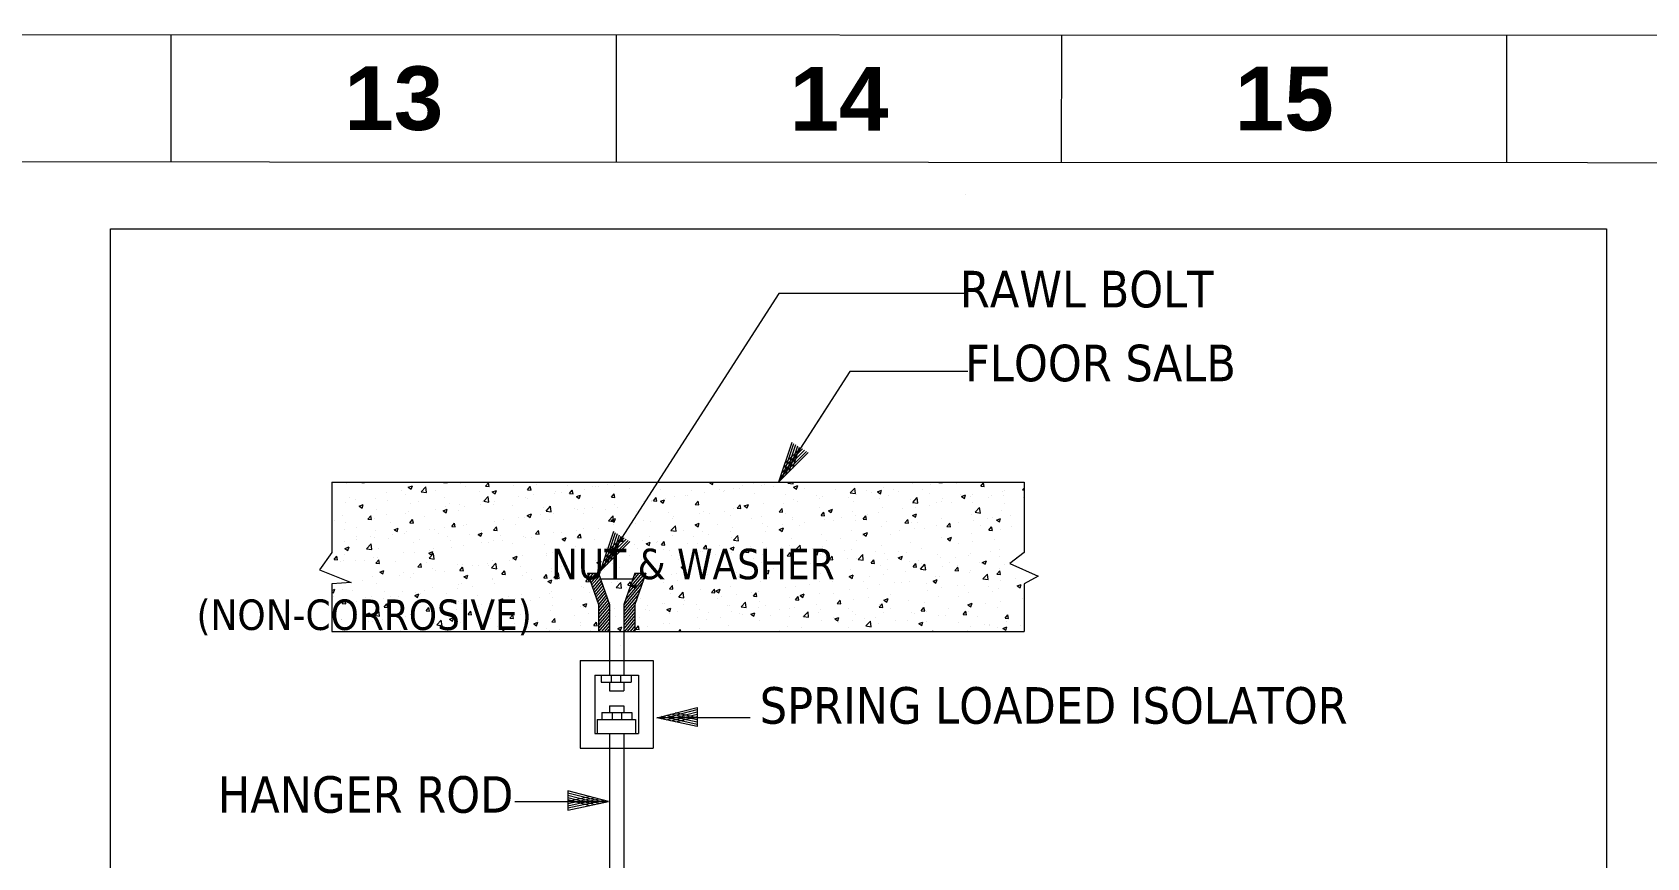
# Model space of a CAD drawing. Header units: inches. Extents: x -98933 to 1585249, y -3352739 to 192771.
# Drawn here: x -798 to -307.6, y 50333.6 to 50584.3 of the extents above; entities that cross this region are included whole.
import ezdxf
from ezdxf.enums import TextEntityAlignment as Align

# ---------------------------------------------------------------- set-up
doc = ezdxf.new("R2010")
doc.units = ezdxf.units.IN
doc.header["$MEASUREMENT"] = 0
doc.layers.get('0').update_dxf_attribs({"lineweight": 0})
for name, color, linetype, lineweight in [('BODY', 7, 'Continuous', 5), ('DIM', 7, 'Continuous', 0), ('FF-PIPE', 14, 'Continuous', 35), ('HATCH', 252, 'Continuous', 0), ('Inline', 7, 'Continuous', 0), ('Outline', 7, 'Continuous', 0), ('Scale', 7, 'Continuous', 0), ('Scale_Text', 7, 'Continuous', 0), ('Titelblk', 7, 'Continuous', 25), ('TITLE', 7, 'Continuous', 20)]:
    doc.layers.add(name, color=color, linetype=linetype, lineweight=lineweight)
doc.styles.add('arial narrow', font='tahoma.ttf')
doc.styles.get("Standard").update_dxf_attribs({"font": 'arialbd.ttf', "height": 24})

# ---------------------------------------------------------------- blocks, each defined once
blk = doc.blocks.new('sefty')
at = {"layer": 'FF-PIPE', "color": 0, "lineweight": 0, "insert": (208153.3, -17429.4), "char_height": 22.5, "width": 0.15, "attachment_point": 1, "style": 'arial narrow'}
blk.add_mtext('\\pi-1301;{\\C5;NUT & WASHER\\P\\pi-1563;(NON-CORROSIVE)}', dxfattribs=at)
blk = doc.blocks.new('*X213')
at = {"color": 0}
for p, q in [((-8243, 8947), (-8243, 8947)), ((-8156, 8955), (-8123, 8950)), ((-8123, 8950), (-8124, 8955)), ((-7579, 8952), (-7576, 8955)), ((-7579, 8952), (-7555, 8950)), ((-7555, 8950), (-7556, 8955)), ((-7463, 8947), (-7463, 8947)), ((-7292, 8927), (-7273, 8950)), ((-7268, 8924), (-7273, 8950)), ((-7223, 8954), (-7223, 8954)), ((-7161, 8951), (-7161, 8951)), ((-5964, 8950), (-5964, 8950)), ((-5760, 8952), (-5754, 8955)), ((-5760, 8952), (-5740, 8939)), ((-5740, 8939), (-5735, 8955)), ((-5224, 8947), (-5217, 8955)), ((-5224, 8947), (-5188, 8942)), ((-5188, 8942), (-5189, 8955)), ((-4192, 8951), (-4189, 8955)), ((-4192, 8951), (-4168, 8949)), ((-4168, 8949), (-4169, 8955)), ((-4148, 8952), (-4148, 8952)), ((-3905, 8926), (-3885, 8949)), ((-3881, 8924), (-3885, 8949)), ((-8220, 8848), (-8220, 8848)), ((-8179, 8837), (-8179, 8837)), ((-8046, 8840), (-8046, 8840)), ((-7967, 8881), (-7967, 8881)), ((-7867, 8894), (-7867, 8894)), ((-7838, 8870), (-7838, 8870)), ((-7821, 8919), (-7793, 8930)), ((-7821, 8919), (-7801, 8906)), ((-7801, 8906), (-7793, 8930)), ((-7732, 8889), (-7701, 8921)), ((-7732, 8889), (-7696, 8883)), ((-7715, 8914), (-7715, 8914)), ((-7696, 8883), (-7701, 8921)), ((-7632, 8898), (-7632, 8898)), ((-7570, 8849), (-7570, 8849)), ((-7430, 8924), (-7430, 8924)), ((-7337, 8889), (-7337, 8889)), ((-7305, 8823), (-7274, 8855)), ((-7292, 8927), (-7268, 8924)), ((-7269, 8817), (-7274, 8855)), ((-7246, 8887), (-7218, 8898)), ((-7246, 8887), (-7226, 8874)), ((-7226, 8874), (-7218, 8898)), ((-7104, 8929), (-7104, 8929)), ((-7064, 8856), (-7064, 8856)), ((-7022, 8849), (-7022, 8849)), ((-7008, 8841), (-7008, 8841)), ((-7005, 8901), (-6986, 8924)), ((-7005, 8901), (-6981, 8899)), ((-6981, 8899), (-6986, 8924)), ((-6963, 8869), (-6963, 8869)), ((-6947, 8941), (-6947, 8941)), ((-6820, 8874), (-6820, 8874)), ((-6812, 8889), (-6812, 8889)), ((-6775, 8881), (-6775, 8881)), ((-6734, 8932), (-6734, 8932)), ((-6718, 8876), (-6699, 8899)), ((-6718, 8876), (-6694, 8874)), ((-6694, 8874), (-6699, 8899)), ((-6671, 8855), (-6643, 8866)), ((-6671, 8855), (-6651, 8842)), ((-6651, 8842), (-6643, 8866)), ((-6612, 8904), (-6612, 8904)), ((-6559, 8922), (-6559, 8922)), ((-6541, 8921), (-6541, 8921)), ((-6520, 8923), (-6520, 8923)), ((-6459, 8936), (-6459, 8936)), ((-6431, 8851), (-6412, 8874)), ((-6431, 8851), (-6407, 8849)), ((-6407, 8849), (-6412, 8874)), ((-6407, 8932), (-6407, 8932)), ((-6307, 8914), (-6307, 8914)), ((-6144, 8826), (-6125, 8849)), ((-6121, 8824), (-6125, 8849)), ((-6093, 8905), (-6093, 8905)), ((-6060, 8844), (-6060, 8844)), ((-6002, 8855), (-6002, 8855)), ((-5922, 8861), (-5922, 8861)), ((-5909, 8864), (-5909, 8864)), ((-5880, 8896), (-5880, 8896)), ((-5797, 8883), (-5797, 8883)), ((-5750, 8941), (-5750, 8941)), ((-5689, 8901), (-5689, 8901)), ((-5666, 8887), (-5666, 8887)), ((-5656, 8897), (-5656, 8897)), ((-5595, 8908), (-5595, 8908)), ((-5556, 8911), (-5556, 8911)), ((-5537, 8932), (-5537, 8932)), ((-5456, 8942), (-5456, 8942)), ((-5453, 8878), (-5453, 8878)), ((-5404, 8931), (-5404, 8931)), ((-5387, 8938), (-5387, 8938)), ((-5323, 8923), (-5323, 8923)), ((-5239, 8869), (-5239, 8869)), ((-5185, 8920), (-5157, 8931)), ((-5185, 8920), (-5166, 8907)), ((-5166, 8907), (-5157, 8931)), ((-5110, 8914), (-5110, 8914)), ((-5026, 8860), (-5026, 8860)), ((-5005, 8839), (-5005, 8839)), ((-4984, 8859), (-4984, 8859)), ((-4896, 8905), (-4896, 8905)), ((-4812, 8851), (-4812, 8851)), ((-4797, 8881), (-4765, 8914)), ((-4797, 8881), (-4761, 8876)), ((-4777, 8889), (-4777, 8889)), ((-4761, 8876), (-4765, 8914)), ((-4753, 8872), (-4753, 8872)), ((-4683, 8896), (-4683, 8896)), ((-4653, 8886), (-4653, 8886)), ((-4611, 8888), (-4583, 8899)), ((-4611, 8888), (-4591, 8875)), ((-4598, 8842), (-4598, 8842)), ((-4591, 8875), (-4583, 8899)), ((-4571, 8917), (-4571, 8917)), ((-4539, 8863), (-4539, 8863)), ((-4501, 8906), (-4501, 8906)), ((-4469, 8887), (-4469, 8887)), ((-4370, 8815), (-4339, 8848)), ((-4369, 8943), (-4369, 8943)), ((-4334, 8810), (-4339, 8848)), ((-4306, 8903), (-4306, 8903)), ((-4256, 8878), (-4256, 8878)), ((-4249, 8939), (-4249, 8939)), ((-4166, 8840), (-4166, 8840)), ((-4072, 8943), (-4072, 8943)), ((-4042, 8869), (-4042, 8869)), ((-4036, 8856), (-4008, 8867)), ((-4036, 8856), (-4016, 8843)), ((-4016, 8843), (-4008, 8867)), ((-3977, 8855), (-3977, 8855)), ((-3961, 8868), (-3961, 8868)), ((-3905, 8926), (-3881, 8924)), ((-3850, 8847), (-3850, 8847)), ((-3829, 8860), (-3829, 8860)), ((-3759, 8893), (-3759, 8893)), ((-3749, 8861), (-3749, 8861)), ((-3743, 8895), (-3743, 8895)), ((-3618, 8901), (-3607, 8914)), ((-3618, 8901), (-3607, 8900)), ((-3615, 8851), (-3615, 8851)), ((-8270, 8729), (-8270, 8729)), ((-8248, 8814), (-8248, 8814)), ((-8157, 8790), (-8129, 8801)), ((-8157, 8790), (-8137, 8777)), ((-8137, 8777), (-8129, 8801)), ((-8037, 8769), (-8037, 8769)), ((-7972, 8736), (-7972, 8736)), ((-7965, 8828), (-7965, 8828)), ((-7843, 8737), (-7843, 8737)), ((-7820, 8756), (-7820, 8756)), ((-7804, 8809), (-7804, 8809)), ((-7752, 8819), (-7752, 8819)), ((-7637, 8765), (-7637, 8765)), ((-7582, 8758), (-7554, 8769)), ((-7582, 8758), (-7562, 8745)), ((-7568, 8790), (-7568, 8790)), ((-7562, 8745), (-7554, 8769)), ((-7538, 8810), (-7538, 8810)), ((-7475, 8761), (-7475, 8761)), ((-7468, 8803), (-7468, 8803)), ((-7435, 8790), (-7435, 8790)), ((-7325, 8801), (-7325, 8801)), ((-7316, 8823), (-7316, 8823)), ((-7305, 8823), (-7269, 8817)), ((-7241, 8801), (-7241, 8801)), ((-7228, 8820), (-7228, 8820)), ((-7111, 8792), (-7111, 8792)), ((-7007, 8726), (-6979, 8737)), ((-7007, 8726), (-6987, 8713)), ((-6987, 8713), (-6979, 8737)), ((-6917, 8731), (-6917, 8731)), ((-6898, 8783), (-6898, 8783)), ((-6878, 8756), (-6847, 8789)), ((-6878, 8756), (-6843, 8751)), ((-6843, 8751), (-6847, 8789)), ((-6825, 8741), (-6825, 8741)), ((-6684, 8774), (-6684, 8774)), ((-6665, 8765), (-6665, 8765)), ((-6622, 8741), (-6622, 8741)), ((-6617, 8771), (-6617, 8771)), ((-6564, 8778), (-6564, 8778)), ((-6471, 8765), (-6471, 8765)), ((-6413, 8798), (-6413, 8798)), ((-6412, 8799), (-6412, 8799)), ((-6389, 8781), (-6389, 8781)), ((-6257, 8756), (-6257, 8756)), ((-6210, 8825), (-6210, 8825)), ((-6160, 8831), (-6160, 8831)), ((-6155, 8821), (-6155, 8821)), ((-6144, 8826), (-6121, 8824)), ((-6096, 8823), (-6068, 8834)), ((-6096, 8823), (-6077, 8810)), ((-6077, 8810), (-6068, 8834)), ((-6044, 8747), (-6044, 8747)), ((-5858, 8801), (-5838, 8824)), ((-5858, 8801), (-5834, 8799)), ((-5834, 8799), (-5838, 8824)), ((-5830, 8738), (-5830, 8738)), ((-5802, 8750), (-5802, 8750)), ((-5761, 8740), (-5761, 8740)), ((-5661, 8753), (-5661, 8753)), ((-5617, 8729), (-5617, 8729)), ((-5599, 8775), (-5599, 8775)), ((-5571, 8776), (-5551, 8799)), ((-5571, 8776), (-5547, 8774)), ((-5547, 8774), (-5551, 8799)), ((-5522, 8791), (-5494, 8802)), ((-5522, 8791), (-5502, 8778)), ((-5510, 8773), (-5510, 8773)), ((-5502, 8778), (-5494, 8802)), ((-5392, 8805), (-5392, 8805)), ((-5284, 8751), (-5264, 8774)), ((-5284, 8751), (-5260, 8749)), ((-5260, 8749), (-5264, 8774)), ((-5257, 8806), (-5257, 8806)), ((-5239, 8743), (-5239, 8743)), ((-5186, 8833), (-5186, 8833)), ((-5157, 8819), (-5157, 8819)), ((-5006, 8783), (-5006, 8783)), ((-4997, 8726), (-4978, 8749)), ((-4997, 8726), (-4973, 8724)), ((-4989, 8726), (-4989, 8726)), ((-4973, 8724), (-4978, 8749)), ((-4947, 8759), (-4919, 8770)), ((-4947, 8759), (-4927, 8746)), ((-4927, 8746), (-4919, 8770)), ((-4781, 8756), (-4781, 8756)), ((-4772, 8823), (-4772, 8823)), ((-4758, 8728), (-4758, 8728)), ((-4676, 8735), (-4676, 8735)), ((-4606, 8748), (-4606, 8748)), ((-4576, 8784), (-4576, 8784)), ((-4443, 8775), (-4443, 8775)), ((-4385, 8833), (-4385, 8833)), ((-4374, 8810), (-4374, 8810)), ((-4372, 8727), (-4344, 8738)), ((-4372, 8727), (-4352, 8714)), ((-4370, 8815), (-4334, 8810)), ((-4354, 8781), (-4354, 8781)), ((-4352, 8714), (-4344, 8738)), ((-4254, 8794), (-4254, 8794)), ((-4210, 8815), (-4210, 8815)), ((-4171, 8824), (-4171, 8824)), ((-4102, 8814), (-4102, 8814)), ((-3966, 8735), (-3966, 8735)), ((-3958, 8815), (-3958, 8815)), ((-3943, 8749), (-3912, 8781)), ((-3943, 8749), (-3907, 8743)), ((-3907, 8743), (-3912, 8781)), ((-3764, 8760), (-3764, 8760)), ((-3744, 8806), (-3744, 8806)), ((-8325, 8690), (-8325, 8690)), ((-8257, 8633), (-8257, 8633)), ((-8252, 8681), (-8252, 8681)), ((-8174, 8641), (-8174, 8641)), ((-8097, 8701), (-8078, 8724)), ((-8097, 8701), (-8073, 8699)), ((-8073, 8699), (-8078, 8724)), ((-8072, 8723), (-8072, 8723)), ((-8050, 8707), (-8050, 8707)), ((-8043, 8624), (-8043, 8624)), ((-7941, 8681), (-7941, 8681)), ((-7918, 8629), (-7890, 8640)), ((-7918, 8629), (-7898, 8616)), ((-7898, 8616), (-7890, 8640)), ((-7810, 8676), (-7791, 8699)), ((-7810, 8676), (-7786, 8674)), ((-7786, 8674), (-7791, 8699)), ((-7708, 8721), (-7708, 8721)), ((-7673, 8632), (-7673, 8632)), ((-7642, 8632), (-7642, 8632)), ((-7573, 8645), (-7573, 8645)), ((-7523, 8651), (-7504, 8674)), ((-7523, 8651), (-7500, 8649)), ((-7500, 8649), (-7504, 8674)), ((-7440, 8657), (-7440, 8657)), ((-7421, 8665), (-7421, 8665)), ((-7322, 8621), (-7322, 8621)), ((-7237, 8626), (-7217, 8649)), ((-7237, 8626), (-7213, 8624)), ((-7232, 8687), (-7232, 8687)), ((-7213, 8624), (-7217, 8649)), ((-7169, 8698), (-7169, 8698)), ((-7089, 8661), (-7089, 8661)), ((-7069, 8711), (-7069, 8711)), ((-7027, 8715), (-7027, 8715)), ((-6950, 8601), (-6930, 8624)), ((-6926, 8598), (-6930, 8624)), ((-6855, 8701), (-6855, 8701)), ((-6670, 8620), (-6670, 8620)), ((-6622, 8638), (-6622, 8638)), ((-6518, 8640), (-6518, 8640)), ((-6451, 8690), (-6420, 8723)), ((-6451, 8690), (-6416, 8685)), ((-6432, 8694), (-6404, 8705)), ((-6432, 8694), (-6413, 8681)), ((-6416, 8685), (-6420, 8723)), ((-6417, 8666), (-6417, 8666)), ((-6413, 8681), (-6404, 8705)), ((-6266, 8673), (-6266, 8673)), ((-6215, 8692), (-6215, 8692)), ((-6165, 8686), (-6165, 8686)), ((-6024, 8624), (-5993, 8656)), ((-6024, 8624), (-5989, 8619)), ((-6014, 8706), (-6014, 8706)), ((-6007, 8722), (-6007, 8722)), ((-5989, 8619), (-5993, 8656)), ((-5939, 8623), (-5939, 8623)), ((-5858, 8662), (-5830, 8673)), ((-5858, 8662), (-5838, 8649)), ((-5838, 8649), (-5830, 8673)), ((-5806, 8617), (-5806, 8617)), ((-5705, 8663), (-5705, 8663)), ((-5615, 8615), (-5615, 8615)), ((-5604, 8642), (-5604, 8642)), ((-5472, 8703), (-5472, 8703)), ((-5403, 8720), (-5403, 8720)), ((-5397, 8672), (-5397, 8672)), ((-5376, 8615), (-5376, 8615)), ((-5362, 8648), (-5362, 8648)), ((-5283, 8630), (-5255, 8641)), ((-5283, 8630), (-5263, 8617)), ((-5263, 8617), (-5255, 8641)), ((-5262, 8661), (-5262, 8661)), ((-5191, 8700), (-5191, 8700)), ((-5189, 8711), (-5189, 8711)), ((-5143, 8655), (-5143, 8655)), ((-5111, 8681), (-5111, 8681)), ((-4976, 8702), (-4976, 8702)), ((-4910, 8695), (-4910, 8695)), ((-4858, 8715), (-4858, 8715)), ((-4786, 8623), (-4786, 8623)), ((-4762, 8693), (-4762, 8693)), ((-4710, 8701), (-4691, 8724)), ((-4710, 8701), (-4686, 8699)), ((-4686, 8699), (-4691, 8724)), ((-4581, 8651), (-4581, 8651)), ((-4549, 8684), (-4549, 8684)), ((-4459, 8623), (-4459, 8623)), ((-4423, 8676), (-4404, 8699)), ((-4423, 8676), (-4399, 8673)), ((-4399, 8673), (-4404, 8699)), ((-4379, 8677), (-4379, 8677)), ((-4359, 8636), (-4359, 8636)), ((-4335, 8675), (-4335, 8675)), ((-4290, 8635), (-4290, 8635)), ((-4207, 8656), (-4207, 8656)), ((-4171, 8707), (-4171, 8707)), ((-4136, 8650), (-4117, 8673)), ((-4136, 8650), (-4112, 8648)), ((-4122, 8666), (-4122, 8666)), ((-4112, 8648), (-4117, 8673)), ((-4057, 8675), (-4057, 8675)), ((-3955, 8690), (-3955, 8690)), ((-3908, 8657), (-3908, 8657)), ((-3855, 8703), (-3855, 8703)), ((-3849, 8625), (-3830, 8648)), ((-3849, 8625), (-3825, 8623)), ((-3825, 8623), (-3830, 8648)), ((-3824, 8715), (-3824, 8715)), ((-3797, 8695), (-3769, 8706)), ((-3797, 8695), (-3777, 8682)), ((-3777, 8682), (-3769, 8706)), ((-3769, 8627), (-3769, 8627)), ((-3703, 8723), (-3703, 8723)), ((-3695, 8648), (-3695, 8648)), ((-8257, 8548), (-8257, 8548)), ((-8254, 8500), (-8226, 8511)), ((-8234, 8487), (-8226, 8511)), ((-8177, 8565), (-8177, 8565)), ((-8172, 8579), (-8172, 8579)), ((-8106, 8499), (-8075, 8532)), ((-8077, 8579), (-8077, 8579)), ((-8070, 8494), (-8075, 8532)), ((-8055, 8573), (-8055, 8573)), ((-7959, 8570), (-7959, 8570)), ((-7926, 8599), (-7926, 8599)), ((-7848, 8603), (-7848, 8603)), ((-7830, 8615), (-7830, 8615)), ((-7788, 8541), (-7788, 8541)), ((-7745, 8561), (-7745, 8561)), ((-7616, 8606), (-7616, 8606)), ((-7555, 8581), (-7555, 8581)), ((-7532, 8552), (-7532, 8552)), ((-7527, 8507), (-7527, 8507)), ((-7445, 8524), (-7445, 8524)), ((-7403, 8597), (-7403, 8597)), ((-7343, 8597), (-7315, 8608)), ((-7343, 8597), (-7324, 8584)), ((-7324, 8584), (-7315, 8608)), ((-7318, 8543), (-7318, 8543)), ((-7274, 8540), (-7274, 8540)), ((-7237, 8554), (-7237, 8554)), ((-7189, 8587), (-7189, 8587)), ((-7174, 8554), (-7174, 8554)), ((-7105, 8534), (-7105, 8534)), ((-7032, 8582), (-7032, 8582)), ((-7022, 8574), (-7022, 8574)), ((-6976, 8578), (-6976, 8578)), ((-6950, 8601), (-6926, 8598)), ((-6891, 8525), (-6891, 8525)), ((-6830, 8608), (-6830, 8608)), ((-6770, 8607), (-6770, 8607)), ((-6769, 8565), (-6741, 8576)), ((-6769, 8565), (-6749, 8552)), ((-6762, 8569), (-6762, 8569)), ((-6749, 8552), (-6741, 8576)), ((-6678, 8516), (-6678, 8516)), ((-6663, 8575), (-6644, 8598)), ((-6663, 8575), (-6639, 8573)), ((-6639, 8573), (-6644, 8598)), ((-6627, 8505), (-6627, 8505)), ((-6549, 8560), (-6549, 8560)), ((-6464, 8507), (-6464, 8507)), ((-6422, 8533), (-6422, 8533)), ((-6405, 8543), (-6405, 8543)), ((-6376, 8550), (-6357, 8573)), ((-6376, 8550), (-6352, 8548)), ((-6371, 8515), (-6371, 8515)), ((-6352, 8548), (-6357, 8573)), ((-6335, 8551), (-6335, 8551)), ((-6271, 8529), (-6271, 8529)), ((-6220, 8558), (-6220, 8558)), ((-6194, 8533), (-6166, 8544)), ((-6194, 8533), (-6174, 8520)), ((-6174, 8520), (-6166, 8544)), ((-6172, 8583), (-6172, 8583)), ((-6121, 8542), (-6121, 8542)), ((-6119, 8549), (-6119, 8549)), ((-6089, 8525), (-6070, 8548)), ((-6089, 8525), (-6065, 8523)), ((-6065, 8523), (-6070, 8548)), ((-6012, 8588), (-6012, 8588)), ((-5908, 8533), (-5908, 8533)), ((-5867, 8582), (-5867, 8582)), ((-5843, 8535), (-5843, 8535)), ((-5802, 8500), (-5783, 8523)), ((-5778, 8498), (-5783, 8523)), ((-5766, 8595), (-5766, 8595)), ((-5694, 8524), (-5694, 8524)), ((-5619, 8501), (-5591, 8512)), ((-5610, 8575), (-5610, 8575)), ((-5609, 8509), (-5609, 8509)), ((-5599, 8488), (-5591, 8512)), ((-5597, 8558), (-5566, 8590)), ((-5597, 8558), (-5562, 8552)), ((-5562, 8552), (-5566, 8590)), ((-5481, 8515), (-5481, 8515)), ((-5401, 8539), (-5401, 8539)), ((-5267, 8506), (-5267, 8506)), ((-5216, 8524), (-5216, 8524)), ((-5196, 8567), (-5196, 8567)), ((-5171, 8492), (-5139, 8524)), ((-5135, 8486), (-5139, 8524)), ((-4994, 8593), (-4994, 8593)), ((-4990, 8515), (-4990, 8515)), ((-4963, 8557), (-4963, 8557)), ((-4863, 8570), (-4863, 8570)), ((-4757, 8555), (-4757, 8555)), ((-4712, 8590), (-4712, 8590)), ((-4708, 8598), (-4680, 8609)), ((-4708, 8598), (-4688, 8585)), ((-4688, 8585), (-4680, 8609)), ((-4586, 8518), (-4586, 8518)), ((-4524, 8595), (-4524, 8595)), ((-4384, 8543), (-4384, 8543)), ((-4176, 8573), (-4176, 8573)), ((-4133, 8566), (-4105, 8577)), ((-4133, 8566), (-4113, 8553)), ((-4113, 8553), (-4105, 8577)), ((-4060, 8532), (-4060, 8532)), ((-3971, 8602), (-3971, 8602)), ((-3960, 8545), (-3960, 8545)), ((-3808, 8565), (-3808, 8565)), ((-3607, 8517), (-3607, 8517)), ((-8336, 8429), (-8336, 8429)), ((-8329, 8425), (-8309, 8448)), ((-8329, 8425), (-8305, 8423)), ((-8305, 8423), (-8309, 8448)), ((-8283, 8408), (-8283, 8408)), ((-8262, 8415), (-8262, 8415)), ((-8255, 8461), (-8255, 8461)), ((-8254, 8500), (-8234, 8487)), ((-8182, 8421), (-8182, 8421)), ((-8123, 8420), (-8123, 8420)), ((-8106, 8499), (-8070, 8494)), ((-8060, 8440), (-8060, 8440)), ((-8042, 8400), (-8023, 8423)), ((-8042, 8400), (-8018, 8398)), ((-8031, 8441), (-8031, 8441)), ((-8018, 8398), (-8023, 8423)), ((-8022, 8501), (-8022, 8501)), ((-7909, 8411), (-7909, 8411)), ((-7852, 8470), (-7852, 8470)), ((-7778, 8474), (-7778, 8474)), ((-7755, 8375), (-7736, 8398)), ((-7731, 8373), (-7736, 8398)), ((-7696, 8402), (-7696, 8402)), ((-7680, 8468), (-7652, 8479)), ((-7680, 8468), (-7660, 8455)), ((-7679, 8433), (-7648, 8465)), ((-7679, 8433), (-7643, 8427)), ((-7678, 8487), (-7678, 8487)), ((-7660, 8455), (-7652, 8479)), ((-7643, 8427), (-7648, 8465)), ((-7647, 8498), (-7647, 8498)), ((-7279, 8396), (-7279, 8396)), ((-7252, 8367), (-7221, 8399)), ((-7242, 8421), (-7242, 8421)), ((-7216, 8361), (-7221, 8399)), ((-7128, 8416), (-7128, 8416)), ((-7105, 8436), (-7077, 8447)), ((-7105, 8436), (-7085, 8423)), ((-7105, 8423), (-7105, 8423)), ((-7085, 8423), (-7077, 8447)), ((-7037, 8449), (-7037, 8449)), ((-6875, 8449), (-6875, 8449)), ((-6872, 8463), (-6872, 8463)), ((-6835, 8475), (-6835, 8475)), ((-6775, 8462), (-6775, 8462)), ((-6638, 8503), (-6638, 8503)), ((-6623, 8482), (-6623, 8482)), ((-6543, 8415), (-6543, 8415)), ((-6530, 8404), (-6502, 8415)), ((-6530, 8404), (-6510, 8391)), ((-6510, 8391), (-6502, 8415)), ((-6426, 8400), (-6426, 8400)), ((-6309, 8455), (-6309, 8455)), ((-6251, 8498), (-6251, 8498)), ((-6224, 8425), (-6224, 8425)), ((-6076, 8495), (-6076, 8495)), ((-6037, 8489), (-6037, 8489)), ((-6017, 8455), (-6017, 8455)), ((-5972, 8424), (-5972, 8424)), ((-5872, 8437), (-5872, 8437)), ((-5824, 8480), (-5824, 8480)), ((-5811, 8483), (-5811, 8483)), ((-5802, 8500), (-5778, 8498)), ((-5720, 8457), (-5720, 8457)), ((-5690, 8395), (-5690, 8395)), ((-5619, 8501), (-5599, 8488)), ((-5610, 8471), (-5610, 8471)), ((-5515, 8475), (-5496, 8498)), ((-5515, 8475), (-5491, 8473)), ((-5491, 8473), (-5496, 8498)), ((-5468, 8491), (-5468, 8491)), ((-5457, 8435), (-5457, 8435)), ((-5406, 8406), (-5406, 8406)), ((-5397, 8462), (-5397, 8462)), ((-5367, 8504), (-5367, 8504)), ((-5228, 8450), (-5209, 8473)), ((-5228, 8450), (-5204, 8448)), ((-5223, 8475), (-5223, 8475)), ((-5204, 8448), (-5209, 8473)), ((-5201, 8434), (-5201, 8434)), ((-5183, 8453), (-5183, 8453)), ((-5171, 8492), (-5135, 8486)), ((-5069, 8399), (-5069, 8399)), ((-5054, 8497), (-5054, 8497)), ((-5044, 8469), (-5016, 8480)), ((-5044, 8469), (-5024, 8456)), ((-5024, 8456), (-5016, 8480)), ((-4999, 8460), (-4999, 8460)), ((-4969, 8444), (-4969, 8444)), ((-4968, 8412), (-4968, 8412)), ((-4941, 8425), (-4922, 8448)), ((-4941, 8425), (-4917, 8423)), ((-4917, 8423), (-4922, 8448)), ((-4840, 8488), (-4840, 8488)), ((-4817, 8432), (-4817, 8432)), ((-4791, 8490), (-4791, 8490)), ((-4756, 8435), (-4756, 8435)), ((-4744, 8425), (-4712, 8458)), ((-4744, 8425), (-4708, 8420)), ((-4708, 8420), (-4712, 8458)), ((-4654, 8400), (-4635, 8423)), ((-4654, 8400), (-4631, 8398)), ((-4631, 8398), (-4635, 8423)), ((-4627, 8479), (-4627, 8479)), ((-4564, 8466), (-4564, 8466)), ((-4542, 8425), (-4542, 8425)), ((-4469, 8437), (-4441, 8448)), ((-4469, 8437), (-4449, 8424)), ((-4464, 8479), (-4464, 8479)), ((-4449, 8424), (-4441, 8448)), ((-4413, 8470), (-4413, 8470)), ((-4389, 8410), (-4389, 8410)), ((-4368, 8375), (-4348, 8398)), ((-4344, 8373), (-4348, 8398)), ((-4329, 8416), (-4329, 8416)), ((-4313, 8499), (-4313, 8499)), ((-4307, 8397), (-4307, 8397)), ((-4200, 8461), (-4200, 8461)), ((-4181, 8440), (-4181, 8440)), ((-4115, 8407), (-4115, 8407)), ((-4074, 8437), (-4074, 8437)), ((-3986, 8452), (-3986, 8452)), ((-3975, 8468), (-3975, 8468)), ((-3914, 8407), (-3914, 8407)), ((-3902, 8398), (-3902, 8398)), ((-3894, 8405), (-3866, 8416)), ((-3894, 8405), (-3874, 8392)), ((-3874, 8392), (-3866, 8416)), ((-3840, 8477), (-3840, 8477)), ((-3773, 8494), (-3773, 8494)), ((-3773, 8443), (-3773, 8443)), ((-3661, 8441), (-3661, 8441)), ((-8065, 8307), (-8065, 8307)), ((-8016, 8339), (-7988, 8350)), ((-8016, 8339), (-7996, 8326)), ((-7996, 8326), (-7988, 8350)), ((-7884, 8316), (-7884, 8316)), ((-7857, 8337), (-7857, 8337)), ((-7805, 8302), (-7805, 8302)), ((-7783, 8330), (-7783, 8330)), ((-7755, 8375), (-7731, 8373)), ((-7652, 8365), (-7652, 8365)), ((-7632, 8349), (-7632, 8349)), ((-7572, 8342), (-7572, 8342)), ((-7482, 8393), (-7482, 8393)), ((-7468, 8350), (-7449, 8373)), ((-7468, 8350), (-7444, 8348)), ((-7450, 8391), (-7450, 8391)), ((-7444, 8348), (-7449, 8373)), ((-7441, 8307), (-7413, 8318)), ((-7441, 8307), (-7421, 8294)), ((-7421, 8294), (-7413, 8318)), ((-7379, 8383), (-7379, 8383)), ((-7338, 8383), (-7338, 8383)), ((-7269, 8384), (-7269, 8384)), ((-7252, 8367), (-7216, 8361)), ((-7247, 8288), (-7247, 8288)), ((-7242, 8295), (-7242, 8295)), ((-7181, 8325), (-7162, 8348)), ((-7181, 8325), (-7157, 8323)), ((-7157, 8323), (-7162, 8348)), ((-7055, 8375), (-7055, 8375)), ((-7042, 8316), (-7042, 8316)), ((-7009, 8335), (-7009, 8335)), ((-6980, 8291), (-6980, 8291)), ((-6894, 8300), (-6875, 8323)), ((-6894, 8300), (-6870, 8298)), ((-6880, 8305), (-6880, 8305)), ((-6870, 8298), (-6875, 8323)), ((-6866, 8275), (-6838, 8286)), ((-6846, 8262), (-6838, 8286)), ((-6842, 8366), (-6842, 8366)), ((-6840, 8341), (-6840, 8341)), ((-6825, 8301), (-6794, 8333)), ((-6825, 8301), (-6789, 8295)), ((-6789, 8295), (-6794, 8333)), ((-6776, 8375), (-6776, 8375)), ((-6729, 8324), (-6729, 8324)), ((-6632, 8371), (-6632, 8371)), ((-6628, 8357), (-6628, 8357)), ((-6607, 8275), (-6588, 8298)), ((-6583, 8273), (-6588, 8298)), ((-6476, 8358), (-6476, 8358)), ((-6415, 8348), (-6415, 8348)), ((-6376, 8371), (-6376, 8371)), ((-6229, 8292), (-6229, 8292)), ((-6224, 8391), (-6224, 8391)), ((-6201, 8339), (-6201, 8339)), ((-6157, 8315), (-6157, 8315)), ((-6021, 8322), (-6021, 8322)), ((-5988, 8330), (-5988, 8330)), ((-5955, 8372), (-5927, 8383)), ((-5955, 8372), (-5935, 8359)), ((-5935, 8359), (-5927, 8383)), ((-5923, 8355), (-5923, 8355)), ((-5825, 8299), (-5825, 8299)), ((-5816, 8350), (-5816, 8350)), ((-5774, 8321), (-5774, 8321)), ((-5614, 8376), (-5614, 8376)), ((-5573, 8333), (-5573, 8333)), ((-5560, 8312), (-5560, 8312)), ((-5473, 8346), (-5473, 8346)), ((-5380, 8340), (-5352, 8351)), ((-5380, 8340), (-5360, 8327)), ((-5360, 8327), (-5352, 8351)), ((-5347, 8303), (-5347, 8303)), ((-5321, 8366), (-5321, 8366)), ((-5206, 8301), (-5206, 8301)), ((-5133, 8294), (-5133, 8294)), ((-5004, 8326), (-5004, 8326)), ((-4920, 8285), (-4920, 8285)), ((-4805, 8308), (-4777, 8319)), ((-4805, 8308), (-4785, 8295)), ((-4796, 8356), (-4796, 8356)), ((-4785, 8295), (-4777, 8319)), ((-4773, 8316), (-4773, 8316)), ((-4669, 8308), (-4669, 8308)), ((-4591, 8385), (-4591, 8385)), ((-4569, 8321), (-4569, 8321)), ((-4540, 8356), (-4540, 8356)), ((-4418, 8341), (-4418, 8341)), ((-4368, 8375), (-4344, 8373)), ((-4317, 8359), (-4286, 8392)), ((-4317, 8359), (-4281, 8354)), ((-4281, 8354), (-4286, 8392)), ((-4230, 8276), (-4202, 8287)), ((-4211, 8309), (-4211, 8309)), ((-4211, 8263), (-4202, 8287)), ((-4186, 8307), (-4186, 8307)), ((-4165, 8374), (-4165, 8374)), ((-4081, 8350), (-4061, 8373)), ((-4081, 8350), (-4057, 8347)), ((-4065, 8387), (-4065, 8387)), ((-4057, 8347), (-4061, 8373)), ((-3980, 8335), (-3980, 8335)), ((-3978, 8349), (-3978, 8349)), ((-3890, 8293), (-3859, 8325)), ((-3890, 8293), (-3854, 8287)), ((-3854, 8287), (-3859, 8325)), ((-3794, 8324), (-3774, 8347)), ((-3794, 8324), (-3770, 8322)), ((-3778, 8361), (-3778, 8361)), ((-3770, 8322), (-3774, 8347)), ((-3745, 8389), (-3745, 8389)), ((-3666, 8296), (-3666, 8296)), ((-8344, 8213), (-8324, 8221)), ((-8344, 8205), (-8332, 8197)), ((-8332, 8197), (-8324, 8221)), ((-8271, 8222), (-8271, 8222)), ((-8201, 8216), (-8201, 8216)), ((-8136, 8283), (-8136, 8283)), ((-8070, 8174), (-8070, 8174)), ((-8038, 8262), (-8038, 8262)), ((-7987, 8207), (-7987, 8207)), ((-7942, 8175), (-7942, 8175)), ((-7862, 8204), (-7862, 8204)), ((-7777, 8178), (-7749, 8189)), ((-7777, 8178), (-7757, 8165)), ((-7774, 8198), (-7774, 8198)), ((-7757, 8165), (-7749, 8189)), ((-7737, 8192), (-7737, 8192)), ((-7709, 8215), (-7709, 8215)), ((-7657, 8232), (-7657, 8232)), ((-7560, 8189), (-7560, 8189)), ((-7485, 8225), (-7485, 8225)), ((-7476, 8255), (-7476, 8255)), ((-7455, 8258), (-7455, 8258)), ((-7384, 8238), (-7384, 8238)), ((-7347, 8180), (-7347, 8180)), ((-7233, 8258), (-7233, 8258)), ((-7046, 8183), (-7046, 8183)), ((-6866, 8275), (-6846, 8262)), ((-6856, 8195), (-6856, 8195)), ((-6844, 8208), (-6844, 8208)), ((-6637, 8238), (-6637, 8238)), ((-6623, 8235), (-6623, 8235)), ((-6607, 8275), (-6583, 8273)), ((-6581, 8200), (-6581, 8200)), ((-6481, 8213), (-6481, 8213)), ((-6431, 8266), (-6431, 8266)), ((-6398, 8234), (-6367, 8267)), ((-6398, 8234), (-6363, 8229)), ((-6390, 8275), (-6390, 8275)), ((-6363, 8229), (-6367, 8267)), ((-6330, 8233), (-6330, 8233)), ((-6320, 8250), (-6301, 8272)), ((-6320, 8250), (-6296, 8247)), ((-6296, 8247), (-6301, 8272)), ((-6291, 8243), (-6263, 8254)), ((-6291, 8243), (-6271, 8230)), ((-6271, 8230), (-6263, 8254)), ((-6077, 8266), (-6077, 8266)), ((-6033, 8224), (-6014, 8247)), ((-6033, 8224), (-6010, 8222)), ((-6026, 8189), (-6026, 8189)), ((-6010, 8222), (-6014, 8247)), ((-5977, 8280), (-5977, 8280)), ((-5971, 8168), (-5940, 8201)), ((-5936, 8163), (-5940, 8201)), ((-5821, 8217), (-5821, 8217)), ((-5747, 8199), (-5727, 8222)), ((-5747, 8199), (-5723, 8197)), ((-5723, 8197), (-5727, 8222)), ((-5716, 8211), (-5688, 8222)), ((-5716, 8211), (-5696, 8198)), ((-5696, 8198), (-5688, 8222)), ((-5678, 8175), (-5678, 8175)), ((-5619, 8243), (-5619, 8243)), ((-5578, 8188), (-5578, 8188)), ((-5473, 8196), (-5473, 8196)), ((-5460, 8174), (-5440, 8197)), ((-5460, 8174), (-5436, 8172)), ((-5436, 8172), (-5440, 8197)), ((-5426, 8208), (-5426, 8208)), ((-5411, 8273), (-5411, 8273)), ((-5240, 8236), (-5240, 8236)), ((-5174, 8241), (-5174, 8241)), ((-5141, 8179), (-5113, 8190)), ((-5141, 8179), (-5121, 8166)), ((-5121, 8166), (-5113, 8190)), ((-5074, 8255), (-5074, 8255)), ((-5009, 8193), (-5009, 8193)), ((-5007, 8276), (-5007, 8276)), ((-4922, 8274), (-4922, 8274)), ((-4911, 8189), (-4911, 8189)), ((-4801, 8223), (-4801, 8223)), ((-4706, 8276), (-4706, 8276)), ((-4678, 8229), (-4678, 8229)), ((-4595, 8251), (-4595, 8251)), ((-4523, 8183), (-4523, 8183)), ((-4493, 8267), (-4493, 8267)), ((-4444, 8269), (-4444, 8269)), ((-4393, 8277), (-4393, 8277)), ((-4279, 8258), (-4279, 8258)), ((-4270, 8216), (-4270, 8216)), ((-4230, 8276), (-4211, 8263)), ((-4191, 8174), (-4191, 8174)), ((-4170, 8230), (-4170, 8230)), ((-4066, 8249), (-4066, 8249)), ((-4019, 8249), (-4019, 8249)), ((-3985, 8202), (-3985, 8202)), ((-3852, 8240), (-3852, 8240)), ((-3825, 8209), (-3825, 8209)), ((-3783, 8228), (-3783, 8228)), ((-3766, 8283), (-3766, 8283)), ((-3656, 8244), (-3628, 8255)), ((-3656, 8244), (-3636, 8231)), ((-3639, 8231), (-3639, 8231)), ((-3636, 8231), (-3628, 8255)), ((-8330, 8171), (-8330, 8171)), ((-8273, 8124), (-8254, 8147)), ((-8273, 8124), (-8249, 8122)), ((-8272, 8148), (-8272, 8148)), ((-8249, 8122), (-8254, 8147)), ((-8241, 8125), (-8241, 8125)), ((-8176, 8135), (-8176, 8135)), ((-8116, 8162), (-8116, 8162)), ((-8053, 8043), (-8022, 8076)), ((-8017, 8038), (-8022, 8076)), ((-7989, 8159), (-7989, 8159)), ((-7986, 8099), (-7967, 8122)), ((-7986, 8099), (-7962, 8097)), ((-7962, 8097), (-7967, 8122)), ((-7903, 8153), (-7903, 8153)), ((-7889, 8172), (-7889, 8172)), ((-7867, 8071), (-7867, 8071)), ((-7699, 8074), (-7680, 8097)), ((-7699, 8074), (-7675, 8072)), ((-7689, 8144), (-7689, 8144)), ((-7675, 8072), (-7680, 8097)), ((-7662, 8099), (-7662, 8099)), ((-7590, 8067), (-7590, 8067)), ((-7556, 8075), (-7556, 8075)), ((-7490, 8080), (-7490, 8080)), ((-7476, 8135), (-7476, 8135)), ((-7460, 8125), (-7460, 8125)), ((-7412, 8049), (-7393, 8072)), ((-7389, 8047), (-7393, 8072)), ((-7338, 8100), (-7338, 8100)), ((-7323, 8115), (-7323, 8115)), ((-7262, 8126), (-7262, 8126)), ((-7252, 8155), (-7252, 8155)), ((-7202, 8146), (-7174, 8157)), ((-7202, 8146), (-7182, 8133)), ((-7182, 8133), (-7174, 8157)), ((-7133, 8171), (-7133, 8171)), ((-7090, 8155), (-7090, 8155)), ((-7086, 8134), (-7086, 8134)), ((-7049, 8117), (-7049, 8117)), ((-6985, 8147), (-6985, 8147)), ((-6920, 8162), (-6920, 8162)), ((-6849, 8075), (-6849, 8075)), ((-6835, 8108), (-6835, 8108)), ((-6834, 8167), (-6834, 8167)), ((-6706, 8153), (-6706, 8153)), ((-6642, 8105), (-6642, 8105)), ((-6627, 8114), (-6599, 8125)), ((-6627, 8114), (-6607, 8101)), ((-6622, 8099), (-6622, 8099)), ((-6607, 8101), (-6599, 8125)), ((-6492, 8144), (-6492, 8144)), ((-6436, 8133), (-6436, 8133)), ((-6435, 8075), (-6435, 8075)), ((-6408, 8090), (-6408, 8090)), ((-6279, 8135), (-6279, 8135)), ((-6234, 8159), (-6234, 8159)), ((-6195, 8081), (-6195, 8081)), ((-6182, 8109), (-6182, 8109)), ((-6173, 8076), (-6173, 8076)), ((-6082, 8122), (-6082, 8122)), ((-6065, 8126), (-6065, 8126)), ((-6052, 8082), (-6024, 8093)), ((-6052, 8082), (-6032, 8069)), ((-6032, 8069), (-6024, 8093)), ((-5981, 8072), (-5981, 8072)), ((-5971, 8168), (-5936, 8163)), ((-5940, 8116), (-5940, 8116)), ((-5931, 8142), (-5931, 8142)), ((-5852, 8117), (-5852, 8117)), ((-5826, 8084), (-5826, 8084)), ((-5768, 8063), (-5768, 8063)), ((-5707, 8156), (-5707, 8156)), ((-5638, 8108), (-5638, 8108)), ((-5624, 8110), (-5624, 8110)), ((-5611, 8068), (-5611, 8068)), ((-5544, 8102), (-5513, 8134)), ((-5544, 8102), (-5509, 8096)), ((-5509, 8096), (-5513, 8134)), ((-5425, 8099), (-5425, 8099)), ((-5416, 8140), (-5416, 8140)), ((-5377, 8109), (-5377, 8109)), ((-5279, 8084), (-5279, 8084)), ((-5211, 8168), (-5211, 8168)), ((-5211, 8090), (-5211, 8090)), ((-5179, 8097), (-5179, 8097)), ((-5173, 8149), (-5153, 8172)), ((-5173, 8149), (-5149, 8147)), ((-5149, 8147), (-5153, 8172)), ((-5144, 8149), (-5144, 8149)), ((-5117, 8036), (-5086, 8068)), ((-5082, 8030), (-5086, 8068)), ((-5027, 8117), (-5027, 8117)), ((-4998, 8081), (-4998, 8081)), ((-4886, 8124), (-4867, 8147)), ((-4886, 8124), (-4862, 8122)), ((-4862, 8122), (-4867, 8147)), ((-4806, 8090), (-4806, 8090)), ((-4784, 8072), (-4784, 8072)), ((-4775, 8150), (-4775, 8150)), ((-4675, 8163), (-4675, 8163)), ((-4600, 8118), (-4600, 8118)), ((-4599, 8099), (-4580, 8122)), ((-4599, 8099), (-4575, 8097)), ((-4575, 8097), (-4580, 8122)), ((-4567, 8147), (-4538, 8158)), ((-4567, 8147), (-4547, 8134)), ((-4547, 8134), (-4538, 8158)), ((-4525, 8089), (-4525, 8089)), ((-4398, 8144), (-4398, 8144)), ((-4312, 8074), (-4293, 8097)), ((-4312, 8074), (-4288, 8072)), ((-4288, 8072), (-4293, 8097)), ((-4292, 8129), (-4292, 8129)), ((-4276, 8072), (-4276, 8072)), ((-4124, 8092), (-4124, 8092)), ((-4058, 8169), (-4058, 8169)), ((-4025, 8049), (-4006, 8072)), ((-4001, 8047), (-4006, 8072)), ((-3992, 8115), (-3964, 8126)), ((-3992, 8115), (-3972, 8102)), ((-3990, 8069), (-3990, 8069)), ((-3972, 8102), (-3964, 8126)), ((-3871, 8125), (-3871, 8125)), ((-3788, 8095), (-3788, 8095)), ((-3771, 8138), (-3771, 8138)), ((-3620, 8158), (-3620, 8158)), ((-8280, 8013), (-8280, 8013)), ((-8277, 8015), (-8277, 8015)), ((-8256, 7954), (-8256, 7954)), ((-8113, 8049), (-8085, 8060)), ((-8113, 8049), (-8093, 8036)), ((-8094, 8001), (-8094, 8001)), ((-8093, 8036), (-8085, 8060)), ((-8075, 8041), (-8075, 8041)), ((-8067, 8004), (-8067, 8004)), ((-8053, 8043), (-8017, 8038)), ((-8023, 7995), (-8023, 7995)), ((-7994, 8014), (-7994, 8014)), ((-7853, 7994), (-7853, 7994)), ((-7842, 8034), (-7842, 8034)), ((-7790, 8035), (-7790, 8035)), ((-7666, 7966), (-7666, 7966)), ((-7640, 7985), (-7640, 7985)), ((-7626, 7977), (-7595, 8010)), ((-7626, 7977), (-7590, 7972)), ((-7590, 7972), (-7595, 8010)), ((-7538, 8017), (-7510, 8028)), ((-7538, 8017), (-7518, 8004)), ((-7518, 8004), (-7510, 8028)), ((-7464, 7991), (-7464, 7991)), ((-7426, 7976), (-7426, 7976)), ((-7412, 8049), (-7389, 8047)), ((-7257, 8021), (-7257, 8021)), ((-7213, 7967), (-7213, 7967)), ((-7191, 7976), (-7191, 7976)), ((-7126, 8024), (-7106, 8047)), ((-7126, 8024), (-7102, 8022)), ((-7102, 8022), (-7106, 8047)), ((-7091, 7989), (-7091, 7989)), ((-7051, 8050), (-7051, 8050)), ((-6999, 7958), (-6999, 7958)), ((-6963, 7985), (-6935, 7996)), ((-6963, 7985), (-6943, 7972)), ((-6943, 7972), (-6935, 7996)), ((-6939, 8009), (-6939, 8009)), ((-6873, 7956), (-6873, 7956)), ((-6839, 7999), (-6819, 8022)), ((-6839, 7999), (-6815, 7997)), ((-6815, 7997), (-6819, 8022)), ((-6686, 8042), (-6686, 8042)), ((-6646, 7972), (-6646, 7972)), ((-6640, 7996), (-6640, 7996)), ((-6586, 8055), (-6586, 8055)), ((-6552, 7974), (-6533, 7997)), ((-6552, 7974), (-6528, 7972)), ((-6528, 7972), (-6533, 7997)), ((-6441, 8000), (-6441, 8000)), ((-6406, 8036), (-6406, 8036)), ((-6388, 7953), (-6360, 7964)), ((-6388, 7953), (-6368, 7940)), ((-6368, 7940), (-6360, 7964)), ((-6265, 7949), (-6246, 7972)), ((-6241, 7947), (-6246, 7972)), ((-6239, 8026), (-6239, 8026)), ((-6187, 7964), (-6187, 7964)), ((-6077, 7988), (-6077, 7988)), ((-6036, 7984), (-6036, 7984)), ((-6031, 8056), (-6031, 8056)), ((-5844, 8028), (-5844, 8028)), ((-5783, 8017), (-5783, 8017)), ((-5683, 8030), (-5683, 8030)), ((-5629, 7976), (-5629, 7976)), ((-5554, 8054), (-5554, 8054)), ((-5532, 8050), (-5532, 8050)), ((-5477, 8050), (-5449, 8061)), ((-5477, 8050), (-5458, 8037)), ((-5458, 8037), (-5449, 8061)), ((-5421, 8006), (-5421, 8006)), ((-5340, 8045), (-5340, 8045)), ((-5225, 7969), (-5225, 7969)), ((-5216, 8035), (-5216, 8035)), ((-5133, 7959), (-5133, 7959)), ((-5127, 8036), (-5127, 8036)), ((-5117, 8036), (-5082, 8030)), ((-5013, 8060), (-5013, 8060)), ((-4991, 8009), (-4991, 8009)), ((-4913, 8027), (-4913, 8027)), ((-4903, 8018), (-4875, 8029)), ((-4903, 8018), (-4883, 8005)), ((-4883, 8005), (-4875, 8029)), ((-4880, 7992), (-4880, 7992)), ((-4811, 7957), (-4811, 7957)), ((-4780, 8005), (-4780, 8005)), ((-4758, 8049), (-4758, 8049)), ((-4700, 8018), (-4700, 8018)), ((-4691, 7970), (-4659, 8002)), ((-4691, 7970), (-4655, 7964)), ((-4655, 7964), (-4659, 8002)), ((-4628, 8025), (-4628, 8025)), ((-4605, 7985), (-4605, 7985)), ((-4571, 8062), (-4571, 8062)), ((-4486, 8009), (-4486, 8009)), ((-4403, 8011), (-4403, 8011)), ((-4376, 8059), (-4376, 8059)), ((-4357, 8053), (-4357, 8053)), ((-4328, 7986), (-4300, 7997)), ((-4328, 7986), (-4308, 7973)), ((-4308, 7973), (-4300, 7997)), ((-4273, 8000), (-4273, 8000)), ((-4195, 8041), (-4195, 8041)), ((-4144, 8044), (-4144, 8044)), ((-4059, 7991), (-4059, 7991)), ((-4025, 8049), (-4001, 8047)), ((-3977, 7967), (-3977, 7967)), ((-3930, 8035), (-3930, 8035)), ((-3877, 7980), (-3877, 7980)), ((-3846, 7982), (-3846, 7982)), ((-3842, 7970), (-3842, 7970)), ((-3793, 7961), (-3793, 7961)), ((-3753, 7954), (-3725, 7965)), ((-3753, 7954), (-3733, 7941)), ((-3738, 8024), (-3719, 8047)), ((-3738, 8024), (-3714, 8022)), ((-3733, 7941), (-3725, 7965)), ((-3725, 8000), (-3725, 8000)), ((-3714, 8022), (-3719, 8047)), ((-3717, 8026), (-3717, 8026)), ((-3632, 7973), (-3632, 7973)), ((-3608, 8010), (-3608, 8010)), ((-7872, 7938), (-7872, 7938)), ((-7443, 7943), (-7443, 7943)), ((-7178, 7933), (-7168, 7943)), ((-7167, 7933), (-7168, 7943)), ((-6854, 7942), (-6854, 7942)), ((-6786, 7949), (-6786, 7949)), ((-6572, 7940), (-6572, 7940)), ((-6311, 7948), (-6311, 7948)), ((-6287, 7951), (-6287, 7951)), ((-6265, 7949), (-6241, 7947)), ((-5970, 7933), (-5959, 7947)), ((-5956, 7933), (-5959, 7947)), ((-5831, 7951), (-5831, 7951)), ((-5284, 7939), (-5284, 7939)), ((-4235, 7933), (-4233, 7936)), ((-4232, 7933), (-4233, 7936)), ((-4229, 7934), (-4229, 7934)), ((-3995, 7936), (-3995, 7936))]:
    blk.add_line(p, q, dxfattribs=at)
blk = doc.blocks.new('aqwerty')
at = {"layer": 'BODY'}
for p, q in [((209378.1, -19731), (209889.6, -19731)), ((209378.1, -19731), (209378.1, -19783)), ((209889.6, -19731), (209889.6, -19783)), ((209378.1, -19783), (209368.9, -19795.8)), ((209889.6, -19783), (209878.9, -19791.1)), ((209368.9, -19795.8), (209392.3, -19805.2)), ((209566.9, -19798.3), (209575, -19821.4)), ((209566.9, -19798.3), (209575, -19798.3)), ((209569, -19798.3), (209567.5, -19800.1)), ((209571.1, -19798.3), (209568.1, -19801.9)), ((209573.2, -19798.3), (209568.8, -19803.6)), ((209575.1, -19798.6), (209569.4, -19805.4)), ((209575.7, -19800.4), (209570, -19807.2)), ((209575, -19798.3), (209583.1, -19821.4)), ((209602, -19798.3), (209593.9, -19821.4)), ((209609.2, -19800.9), (209595.3, -19817.4)), ((209609.3, -19798.3), (209596.8, -19813.1)), ((209607.1, -19798.3), (209598.3, -19808.8)), ((209605, -19798.3), (209599.8, -19804.5)), ((209602.9, -19798.3), (209601.4, -19800.2)), ((209610.1, -19798.3), (209602, -19821.4)), ((209602, -19798.3), (209610.1, -19798.3)), ((209878.9, -19791.1), (209899.9, -19800.5)), ((209899.9, -19800.5), (209889.6, -19806.3)), ((209899.9, -19800.5), (209899.9, -19800.5)), ((209392.3, -19805.2), (209378.1, -19806.3)), ((209378.1, -19806.3), (209378.1, -19841.3)), ((209576.4, -19802.2), (209570.6, -19809)), ((209577, -19804), (209571.3, -19810.7)), ((209577.6, -19805.7), (209571.9, -19812.5)), ((209577.6, -19805.7), (209571.9, -19812.5)), ((209578.2, -19807.5), (209572.5, -19814.3)), ((209578.9, -19809.3), (209573.1, -19816.1)), ((209579.5, -19811.1), (209573.8, -19817.8)), ((209579.5, -19811.1), (209573.8, -19817.8)), ((209580.1, -19812.8), (209574.4, -19819.6)), ((209580.1, -19812.8), (209574.4, -19819.6)), ((209576.4, -19802.4), (209600.6, -19802.4)), ((209607.7, -19805.3), (209593.9, -19821.6)), ((209606.2, -19809.6), (209593.9, -19824.1)), ((209889.6, -19806.3), (209889.6, -19841.3)), ((209580.7, -19814.6), (209575, -19821.4)), ((209581.3, -19816.4), (209575, -19823.9)), ((209582, -19818.2), (209575, -19826.4)), ((209582, -19818.2), (209575, -19826.4)), ((209582.6, -19819.9), (209575, -19828.9)), ((209575, -19821.4), (209575, -19841.3)), ((209583.1, -19821.8), (209575, -19831.4)), ((209583.1, -19824.3), (209575, -19834)), ((209583.1, -19821.4), (209583.1, -19873.6)), ((209604.6, -19813.9), (209593.9, -19826.6)), ((209603.1, -19818.2), (209593.9, -19829.1)), ((209593.9, -19821.4), (209593.9, -19873.6)), ((209602, -19822), (209593.9, -19831.6)), ((209602, -19824.5), (209593.9, -19834.2)), ((209602, -19821.4), (209602, -19841.3)), ((209583.1, -19826.9), (209575, -19836.5)), ((209583.1, -19829.4), (209575, -19839)), ((209583.1, -19831.9), (209575.2, -19841.3)), ((209583.1, -19834.4), (209577.3, -19841.3)), ((209602, -19827.1), (209593.9, -19836.7)), ((209602, -19829.6), (209593.9, -19839.2)), ((209602, -19832.1), (209594.2, -19841.3)), ((209602, -19834.6), (209596.3, -19841.3)), ((209602, -19834.6), (209596.3, -19841.3)), ((209378.1, -19841.3), (209889.6, -19841.3)), ((209583.1, -19836.9), (209579.4, -19841.3)), ((209583.1, -19839.4), (209581.5, -19841.3)), ((209602, -19837.1), (209598.5, -19841.3)), ((209602, -19839.6), (209600.6, -19841.3)), ((209602, -19839.6), (209600.6, -19841.3)), ((209591.5, -19852.1), (209591.5, -19852.1)), ((209561.5, -19862.8), (209561.5, -19927.6)), ((209561.5, -19862.8), (209615.5, -19862.8)), ((209615.5, -19862.8), (209615.5, -19927.6)), ((209572.3, -19873.6), (209604.7, -19873.6)), ((209572.3, -19873.6), (209572.3, -19916.8)), ((209577, -19873.6), (209599.2, -19873.6)), ((209577, -19873.6), (209577, -19878.8)), ((209577, -19878.8), (209599.2, -19878.8)), ((209583.1, -19878.8), (209583.1, -19885.3)), ((209584.5, -19873.6), (209584.5, -19878.8)), ((209591.4, -19873.6), (209591.4, -19878.8)), ((209593.9, -19878.8), (209593.9, -19885.3)), ((209599.2, -19873.6), (209599.2, -19878.8)), ((209604.7, -19873.6), (209604.7, -19916.8)), ((209583.1, -19885.3), (209593.9, -19885.3)), ((209583.1, -19896.3), (209593.9, -19896.3)), ((209583.1, -19896.3), (209583.1, -19901.2)), ((209593.9, -19896.3), (209593.9, -19901.2)), ((209574.2, -19906.4), (209602.5, -19906.4)), ((209574.2, -19906.4), (209574.2, -19916.8)), ((209574.2, -19906.4), (209602.5, -19906.4)), ((209577.6, -19901.2), (209577.6, -19901.2)), ((209577.6, -19901.2), (209599.8, -19901.2)), ((209577.6, -19901.2), (209577.6, -19901.2)), ((209577.6, -19901.2), (209599.8, -19901.2)), ((209577.6, -19901.2), (209577.6, -19906.4)), ((209577.6, -19901.2), (209577.6, -19906.4)), ((209585.1, -19901.2), (209585.1, -19906.4)), ((209585.1, -19901.2), (209585.1, -19906.4)), ((209585.1, -19901.2), (209585.1, -19906.4)), ((209592.1, -19901.2), (209592.1, -19906.4)), ((209592.1, -19901.2), (209592.1, -19906.4)), ((209592.1, -19901.2), (209592.1, -19906.4)), ((209599.8, -19901.2), (209599.8, -19906.4)), ((209599.8, -19901.2), (209599.8, -19906.4)), ((209602.5, -19906.4), (209602.5, -19916.8)), ((209572.3, -19916.8), (209604.7, -19916.8)), ((209583.1, -19916.8), (209583.1, -20067.1)), ((209593.9, -19916.8), (209593.9, -20067.1)), ((209561.5, -19927.6), (209615.5, -19927.6))]:
    blk.add_line(p, q, dxfattribs=at)
at = {"layer": 'DIM'}
for p, q in [((209845.9, -19518.7), (209845.9, -19518.7)), ((209708.2, -19591.6), (209576.6, -19796.6)), ((209845.9, -19591.6), (209708.2, -19591.6)), ((209760.8, -19649.2), (209708.4, -19730.8)), ((209848, -19649.2), (209760.8, -19649.2)), ((209745.7, -19672.7), (209708.4, -19730.8)), ((209708.4, -19730.8), (209718.1, -19701.4)), ((209708.4, -19730.8), (209718.1, -19701.4)), ((209710.9, -19728.3), (209719.5, -19702.4)), ((209710.9, -19728.3), (209719.5, -19702.4)), ((209724.5, -19705.6), (209712.9, -19717.1)), ((209724.5, -19705.6), (209712.9, -19717.1)), ((209713.5, -19725.7), (209720.9, -19703.3)), ((209713.5, -19725.7), (209720.9, -19703.3)), ((209716, -19723.2), (209722.3, -19704.2)), ((209716, -19723.2), (209722.3, -19704.2)), ((209718.6, -19720.6), (209723.7, -19705.1)), ((209718.6, -19720.6), (209723.7, -19705.1)), ((209730.1, -19709.2), (209708.4, -19730.8)), ((209730.1, -19709.2), (209708.4, -19730.8)), ((209728.7, -19708.3), (209709.5, -19727.4)), ((209728.7, -19708.3), (209709.5, -19727.4)), ((209727.3, -19707.4), (209710.7, -19724)), ((209727.3, -19707.4), (209710.7, -19724)), ((209725.9, -19706.5), (209711.8, -19720.5)), ((209725.9, -19706.5), (209711.8, -19720.5)), ((209576.6, -19796.6), (209586.3, -19767.3)), ((209598.3, -19775), (209576.6, -19796.6)), ((209596.9, -19774.1), (209577.7, -19793.2)), ((209595.5, -19773.2), (209578.8, -19789.8)), ((209579.1, -19794.1), (209587.7, -19768.2)), ((209594.1, -19772.3), (209579.9, -19786.4)), ((209592.7, -19771.4), (209581.1, -19783)), ((209581.7, -19791.6), (209589.1, -19769.1)), ((209584.2, -19789), (209590.5, -19770)), ((209586.7, -19786.5), (209591.9, -19770.9)), ((209618.1, -19905.1), (209648, -19897.5)), ((209687.1, -19905.1), (209618.1, -19905.1)), ((209648, -19911.7), (209618.1, -19905.1)), ((209621.6, -19905.9), (209648, -19899.1)), ((209648, -19910.1), (209621.6, -19904.3)), ((209625.1, -19906.7), (209648, -19900.8)), ((209648, -19908.4), (209625.1, -19903.4)), ((209648, -19906.7), (209628.5, -19902.5)), ((209628.6, -19907.5), (209648, -19902.5)), ((209648, -19905.1), (209632, -19901.6)), ((209632.1, -19908.2), (209648, -19904.2)), ((209648, -19897.5), (209648, -19911.7)), ((209513.3, -19966.9), (209582.4, -19966.9)), ((209582.4, -19966.9), (209552.4, -19959.2)), ((209552.4, -19959.2), (209552.4, -19973.4)), ((209578.8, -19967.6), (209552.4, -19960.9)), ((209575.3, -19968.4), (209552.4, -19962.5)), ((209552.4, -19966.8), (209568.4, -19963.3)), ((209571.8, -19969.2), (209552.4, -19964.2)), ((209552.4, -19968.5), (209571.9, -19964.2)), ((209552.4, -19970.1), (209575.4, -19965.1)), ((209568.3, -19970), (209552.4, -19965.9)), ((209552.4, -19971.8), (209578.9, -19966)), ((209552.4, -19973.4), (209582.4, -19966.9))]:
    blk.add_line(p, q, dxfattribs=at)
at = {"layer": 'DIM', "color": 7}
blk.add_lwpolyline([(209214.6, -19543.8), (210319.8, -19543.8), (210319.8, -20626.5), (209214.6, -20626.5)], close=True, dxfattribs=at)
at = {"layer": 'HATCH', "xscale": 0.1080000000074506, "yscale": 0.1080000000001746, "zscale": 0.108}
blk.add_blockref('*X213', (210279.2, -20698.1), dxfattribs=at)
at = {"layer": 'FF-PIPE', "color": 5, "lineweight": 0, "style": 'arial narrow'}
for s, p in [('RAWL BOLT', (209935.8, -19601.9)), ('FLOOR SALB', (209946, -19656.5)), ('SPRING LOADED ISOLATOR', (209911.4, -19909.5)), ('HANGER ROD', (209403, -19975.3))]:
    blk.add_text(s, height=27, dxfattribs=at).set_placement(p, align=Align.CENTER)
blk = doc.blocks.new('PAGE')
at = {"layer": 'Inline', "color": 252, "lineweight": 15}
blk.add_lwpolyline([(178051640.63, 22656441.11), (178051640.63, 22657235.79), (178050505.36, 22657235.79), (178050505.36, 22656441.11)], close=True, dxfattribs=at)
at = {"layer": 'Outline', "color": 252, "lineweight": 15}
blk.add_line((178051662.57, 22657252.66), (178050483.42, 22657252.66), dxfattribs=at)
at = {"layer": 'Scale', "color": 252, "lineweight": 9}
for p, q in [((178051190.99, 22657235.79), (178051190.99, 22657252.66)), ((178051249.99, 22657235.79), (178051249.99, 22657252.66)), ((178051308.99, 22657235.79), (178051308.99, 22657252.66)), ((178051367.98, 22657235.79), (178051367.98, 22657252.66))]:
    blk.add_line(p, q, dxfattribs=at)
at = {"layer": 'Scale_Text', "color": 252, "lineweight": 13, "char_height": 8.435, "width": 2.5102, "attachment_point": 5}
for s, insert in [('13', (178051220.49, 22657244.22)), ('14', (178051279.49, 22657244.22)), ('15', (178051338.49, 22657244.22))]:
    blk.add_mtext(s, dxfattribs=dict(at, insert=insert))
blk = doc.blocks.new('Title')
at = {"layer": 'Titelblk', "color": 3, "linetype": 'Continuous', "lineweight": 0, "xscale": 3.014611567961765, "yscale": 3.014611567959946, "zscale": 3.014611567966516}
blk.add_blockref('PAGE', (-536855255.83, -68388223.96), dxfattribs=at)

msp = doc.modelspace()

# ---------------------------------------------------------------- block references
at = {"layer": 'DIM', "color": 0, "lineweight": -2, "xscale": 0.4111037293332629, "yscale": 0.4111037293332629, "zscale": 0.4111037293385709}
for name, p in [('aqwerty', (-86783.09, 58559.14)), ('sefty', (-85678.14, 57592.7))]:
    msp.add_blockref(name, p, dxfattribs=at)
at = {"layer": 'TITLE', "xscale": 0.7603744908821076, "yscale": 0.7603744908810768, "zscale": 0.7603744845895826, "rotation": 359.9723273306346}
msp.add_blockref('Title', (75370.65, 115488.8), dxfattribs=at)

doc.saveas('drawing.dxf')
